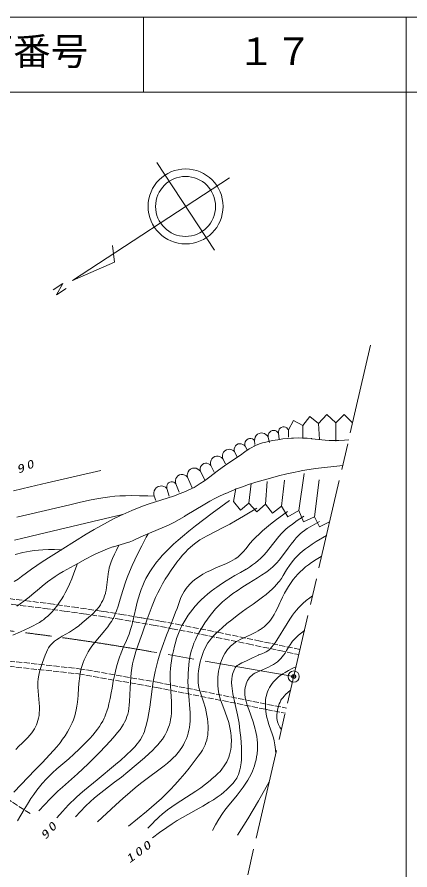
# Model space of a CAD drawing. Units: millimetres, scale not verified. Extents: x -66348 to 573652, y -123902 to 236098.
# Drawn here: x 420799 to 473152, y 122337 to 236098 of the extents above; entities that cross this region are included whole.
import ezdxf
from ezdxf.enums import TextEntityAlignment as Align

# ---------------------------------------------------------------- set-up
doc = ezdxf.new("R2010")
doc.units = ezdxf.units.MM
doc.header["$LTSCALE"] = 1000
doc.header["$PDMODE"] = 32
doc.header["$PDSIZE"] = 500
doc.linetypes.add('CHAIN', pattern=[18.5, 12, -1.5, 3.5, -1.5])
doc.linetypes.add('USER1', pattern=[1, 0.8, -0.2])
for name, color, linetype, lineweight in [('M-BGD', 7, 'Continuous', 13), ('M-BMK-LINE', 2, 'Continuous', 13), ('M-BMK-SRVR', 3, 'Continuous', 13), ('M-STR-STR2', 171, 'Continuous', 13), ('M-TTL', 2, 'Continuous', 13), ('M-TTL-BAND', 7, 'Continuous', 13), ('M-TTL-LINE', 7, 'Continuous', 13), ('M-TTL-TXT', 7, 'Continuous', 13)]:
    doc.layers.add(name, color=color, linetype=linetype, lineweight=lineweight)
doc.layers.add('M-OTRS', color=6, linetype='Continuous')
doc.styles.add('ＭＳ ゴシック', font='')
doc.styles.get('ＭＳ ゴシック').set_extended_font_data('MS Gothic')

# ---------------------------------------------------------------- blocks, each defined once
blk = doc.blocks.new('BUHIN9')
at = {"color": 6, "linetype": 'Continuous', "lineweight": 13}
for radius in [50, 1.5]:
    blk.add_circle((0, 0), radius, dxfattribs=at)
blk = doc.blocks.new('BUHIN5')
at = {"color": 7, "linetype": 'Continuous', "lineweight": 13}
blk.add_lwpolyline([(0, -1000), (230, -925), (425, -805), (645, -610), (765, -390), (840, -155), (840, 155), (765, 390), (645, 610), (425, 805), (230, 920), (0, 1000)], dxfattribs=at)
blk = doc.blocks.new('BUHIN6')
at = {"color": 7, "linetype": 'Continuous', "lineweight": 13}
blk.add_lwpolyline([(0, -2000), (2000, 0), (0, 2000)], dxfattribs=at)
blk = doc.blocks.new('BUHIN1')
at = {"color": 3, "linetype": 'Continuous', "lineweight": 13}
for radius in [750, 22.5]:
    blk.add_circle((0, 0), radius, dxfattribs=at)

msp = doc.modelspace()

# ---------------------------------------------------------------- linework, layer by layer
at = {"layer": 'M-BGD'}
for p, q in [((456958, 181051), (456990, 180068)), ((458900, 181608), (458900, 179912)), ((460987, 181906), (461099, 179763)), ((463279, 181980), (463261, 179521)), ((454265, 180037), (454423, 179371)), ((455627, 180607), (455723, 179783)), ((451191, 178864), (451476, 178389)), ((452459, 179625), (452490, 179086)), ((449765, 178135), (450114, 177406)), ((448212, 177184), (448592, 176487)), ((445233, 175505), (445835, 174364)), ((446628, 176297), (447071, 175410)), ((458330, 170262), (459042, 175211)), ((443490, 174744), (444124, 173318)), ((453892, 171138), (454121, 174147)), ((456044, 170872), (456444, 174338)), ((460444, 169424), (461073, 174384)), ((440765, 173223), (441050, 172209)), ((441938, 173857), (442413, 172716)), ((449645, 171462), (449931, 173195)), ((451702, 171252), (451988, 173900)), ((439086, 172178), (439276, 171607))]:
    msp.add_line(p, q, dxfattribs=at)
at = {"layer": 'M-BGD', "linetype": 'USER1'}
msp.add_line((422562, 129851), (407045, 139781), dxfattribs=at)
at = {"layer": 'M-BGD'}
for points in [[(420429, 160808), (420923, 161128), (421406, 161465), (422737, 162441), (423441, 162935), (424156, 163413), (426917, 165162), (428458, 166149), (430010, 167119), (431075, 167753), (431946, 168248), (432836, 168730), (433664, 169158), (434501, 169567), (435292, 169933), (436100, 170283), (436860, 170592), (437637, 170886), (438260, 171106), (441765, 172259), (442408, 172488), (443043, 172736), (443521, 172942), (443999, 173169), (444377, 173370), (444799, 173615), (445219, 173882), (445761, 174258), (446301, 174656), (447643, 175677), (448460, 176252), (449287, 176810), (450560, 177680), (451139, 178095), (451736, 178497), (452068, 178696), (452410, 178878), (452454, 178899), (452781, 179042), (453116, 179167), (453526, 179295), (453953, 179407), (454849, 179596), (455533, 179717), (456226, 179820), (456792, 179885), (457369, 179930), (457658, 179944), (458248, 179954), (458849, 179944), (459448, 179913), (460046, 179863), (460096, 179857), (461860, 179661), (462386, 179633), (462924, 179624), (463662, 179638), (464411, 179673), (464990, 179706)], [(420337, 172902), (422563, 173457), (424791, 173992), (431960, 175632)], [(420754, 157525), (421233, 157852), (421709, 158199), (422402, 158741), (423091, 159305), (423461, 159611), (424156, 160185), (424870, 160747), (425879, 161475), (426397, 161813), (426927, 162135), (428897, 163228), (429918, 163780), (430947, 164313), (431316, 164493), (431932, 164780), (432557, 165049), (433060, 165245), (433569, 165423), (433645, 165447), (434674, 165741), (435694, 166055), (435731, 166068), (436175, 166245), (436622, 166444), (437617, 166911), (440435, 168088), (441058, 168383), (441680, 168702), (442391, 169090), (443101, 169501), (443187, 169552), (445805, 171127), (446484, 171510), (447173, 171874), (447862, 172217), (448569, 172545), (448623, 172570), (449320, 172870), (450035, 173156), (450831, 173452), (451644, 173733), (452607, 174041), (453586, 174334), (454570, 174611), (455653, 174901), (456740, 175171), (457616, 175369), (458497, 175548), (458830, 175610), (459706, 175755), (460585, 175881), (461785, 176027), (462998, 176155), (464193, 176270)], [(420768, 169406), (427813, 171026), (429244, 171373), (430679, 171699), (431443, 171853), (432220, 171989), (433167, 172118), (433820, 172182), (434486, 172226), (435262, 172255), (436041, 172264), (437133, 172252), (438236, 172218), (439099, 172186)], [(420869, 128907), (421727, 130386), (422178, 131131), (422646, 131867), (423022, 132422), (423414, 132966), (423767, 133424), (424136, 133868), (424221, 133966), (424610, 134393), (425020, 134814), (425539, 135312), (426079, 135803), (427678, 137178), (428380, 137798), (429076, 138440), (430058, 139412), (430476, 139852), (430888, 140313), (431210, 140703), (431523, 141113), (431775, 141475), (432016, 141855), (432213, 142201), (432396, 142565), (432486, 142763), (432640, 143139), (432778, 143531), (432918, 143998), (433040, 144473), (433197, 145200), (433338, 145944), (433457, 146600), (433624, 147503), (433811, 148406), (433968, 149076), (434145, 149740), (434314, 150302), (434506, 150867), (434526, 150923), (434751, 151510), (435000, 152101), (435367, 152947), (435719, 153808), (435934, 154420), (436089, 154934), (436224, 155454), (436809, 158062), (436970, 158642), (437150, 159217), (437333, 159737), (437538, 160259), (437746, 160735), (437972, 161201), (438217, 161656), (438471, 162084), (438747, 162510), (439058, 162948), (439385, 163376), (439761, 163831), (440153, 164275), (440608, 164758), (441080, 165228), (441654, 165769), (442249, 166303), (442831, 166805), (443699, 167527), (444577, 168230), (445692, 169094), (446816, 169940), (449097, 171613)], [(420438, 166332), (421580, 166585), (423632, 167071), (430910, 168824), (434841, 169727)], [(423695, 130232), (424440, 131041), (425199, 131836), (425638, 132272), (426243, 132840), (426869, 133399), (428843, 135138), (429555, 135808), (430261, 136500), (431806, 138052), (432530, 138794), (433247, 139558), (433846, 140237), (434196, 140659), (434530, 141092), (434761, 141423), (434973, 141762), (435136, 142057), (435279, 142360), (435336, 142495), (435447, 142799), (435542, 143119), (435627, 143483), (435693, 143854), (435751, 144321), (435791, 144794), (435858, 146598), (435893, 147319), (435948, 148033), (436014, 148650), (436100, 149261), (436197, 149809), (436316, 150362), (436343, 150478), (436471, 150979), (436620, 151484), (436871, 152232), (437145, 152986), (437500, 153947), (438140, 155767), (438797, 157577), (439253, 158684), (439540, 159287), (439851, 159889), (440189, 160501), (440545, 161103), (440934, 161722), (441342, 162331), (441695, 162833), (442096, 163379), (442513, 163913), (442862, 164330), (443232, 164740), (443561, 165075), (443909, 165403), (444435, 165841), (444794, 166105), (445174, 166359), (445641, 166643), (446130, 166916), (448356, 168044), (449136, 168458), (449913, 168893), (450990, 169525), (452063, 170180), (452759, 170609)], [(426092, 129292), (426867, 130154), (427662, 131009), (428660, 131999), (429207, 132494), (429775, 132982), (431478, 134372), (433935, 136409), (434622, 136998), (435305, 137609), (436139, 138418), (436473, 138771), (436790, 139137), (437020, 139430), (437232, 139733), (437507, 140205), (437645, 140501), (437764, 140807), (437887, 141186), (437995, 141584), (438205, 142549), (438484, 144028), (438951, 147463), (439070, 148142), (439211, 148827), (439376, 149528), (439563, 150233), (439656, 150559), (439886, 151314), (440135, 152062), (440717, 153657), (441330, 155174), (441925, 156701), (442112, 157230), (442345, 157897), (442596, 158557), (442726, 158849), (442886, 159160), (443069, 159471), (443263, 159763), (443480, 160051), (443926, 160551), (444187, 160799), (444462, 161032), (444772, 161269), (445103, 161494), (445573, 161779), (446064, 162047), (446572, 162300), (447359, 162660), (448159, 163003), (448169, 163007), (448702, 163230), (449234, 163473), (449554, 163640), (449860, 163823), (450206, 164068), (450447, 164271), (450676, 164491), (450980, 164820), (451273, 165166), (451881, 165910), (452239, 166318), (452618, 166719), (453046, 167140), (453494, 167553), (454030, 168017), (454580, 168466), (455355, 169067), (456153, 169659), (456842, 170161)], [(428570, 129428), (429234, 130148), (429911, 130853), (430572, 131487), (431051, 131909), (431544, 132316), (433803, 134035), (434694, 134725), (435579, 135437), (436675, 136350), (437765, 137283), (437833, 137342), (438356, 137808), (438871, 138295), (439221, 138651), (439557, 139021), (439924, 139471), (440162, 139797), (440390, 140142), (440578, 140464), (440748, 140793), (440989, 141372), (441095, 141702), (441185, 142046), (441260, 142425), (441316, 142808), (441358, 143246), (441381, 143698), (441386, 144254), (441371, 144824), (441293, 146124), (441240, 146940), (441207, 147757), (441217, 148710), (441245, 149176), (441295, 149651), (441381, 150243), (441487, 150834), (441635, 151561), (441776, 152185), (441939, 152813), (442053, 153196), (442211, 153650), (442392, 154106), (442592, 154556), (442814, 155007), (443055, 155449), (443313, 155882), (443594, 156312), (443892, 156731), (444205, 157137), (444534, 157530), (444600, 157606), (444962, 157996), (445337, 158371), (445755, 158760), (446186, 159133), (446668, 159522), (447163, 159896), (447414, 160077), (448023, 160499), (448650, 160910), (449809, 161598), (450581, 162018), (451342, 162456), (451368, 162472), (451782, 162734), (452186, 163014), (452554, 163292), (452917, 163592), (453243, 163887), (453563, 164204), (453687, 164335), (454018, 164711), (454340, 165107), (455000, 165967), (455672, 166811), (456044, 167224), (456353, 167532), (456676, 167825), (457073, 168156), (457492, 168478), (458146, 168945), (458814, 169398), (458998, 169521)], [(431501, 128735), (433943, 131006), (434890, 131867), (435857, 132719), (436551, 133306), (437264, 133883), (437586, 134134), (440414, 136234), (440855, 136593), (441283, 136967), (441616, 137283), (441935, 137615), (442043, 137734), (442300, 138041), (442541, 138360), (442755, 138676), (442957, 139011), (443131, 139338), (443287, 139673), (443371, 139876), (443497, 140226), (443607, 140592), (443700, 140973), (443774, 141358), (443830, 141767), (443867, 142178), (443885, 142790), (443871, 143321), (443837, 143848), (443671, 145533), (443619, 146171), (443586, 146819), (443573, 147487), (443581, 148157), (443594, 148557), (443624, 149126), (443675, 149694), (443739, 150200), (443825, 150713), (443922, 151172), (444041, 151637), (444068, 151733), (444205, 152160), (444365, 152590), (444555, 153041), (444763, 153485), (445008, 153957), (445271, 154420), (445821, 155287), (446174, 155792), (446547, 156291), (446893, 156721), (447259, 157145), (447605, 157517), (447973, 157881), (448191, 158083), (448613, 158449), (449048, 158798), (449573, 159193), (450111, 159572), (450895, 160091), (451691, 160595), (452835, 161306), (453391, 161653), (453932, 162016), (454286, 162275), (454626, 162550), (454826, 162727), (455121, 163006), (455403, 163299), (455730, 163673), (456044, 164063), (456911, 165239), (457305, 165778), (457712, 166301), (457984, 166620), (458270, 166924), (458513, 167156), (458791, 167392), (459090, 167620), (459459, 167872), (459842, 168109), (461091, 168794)], [(420355, 132711), (423229, 135682), (424188, 136672), (425134, 137676), (425664, 138264), (426098, 138774), (426522, 139305), (426863, 139762), (427188, 140231), (427515, 140747), (427749, 141156), (427971, 141583), (428148, 141964), (428310, 142362), (428489, 142890), (428599, 143294), (428692, 143712), (428778, 144204), (428844, 144699), (428927, 145618), (428997, 146606), (429087, 147591), (429111, 147790), (429177, 148267), (429264, 148753), (429361, 149185), (429477, 149610), (429601, 149990), (429743, 150362), (429897, 150707), (430074, 151062), (430268, 151408), (430511, 151796), (430772, 152174), (431128, 152648), (431507, 153119), (432029, 153737), (432470, 154251), (432899, 154781), (433133, 155103), (433350, 155434), (433375, 155476), (433553, 155784), (433719, 156111), (433891, 156501), (434050, 156911), (434253, 157511), (434438, 158121), (434666, 158899), (434927, 159746), (435209, 160591), (435486, 161361), (435782, 162122), (436125, 162938), (436475, 163710), (436843, 164473), (437411, 165587), (438002, 166702), (438263, 167188)], [(435662, 128193), (436867, 129151), (438059, 130125), (439398, 131284), (440030, 131868), (440656, 132474), (441253, 133080), (441843, 133707), (442553, 134504), (443143, 135203), (443717, 135916), (444929, 137498), (445223, 137903), (445499, 138318), (445745, 138759), (445867, 139032), (445974, 139322), (446066, 139629), (446142, 139953), (446201, 140302), (446241, 140656), (446263, 141033), (446265, 141421), (446227, 142061), (446177, 142513), (446107, 142959), (446012, 143429), (445896, 143904), (445597, 144880), (445364, 145543), (445152, 146208), (445040, 146661), (444984, 146983), (444947, 147308), (444927, 147667), (444928, 148037), (444950, 148450), (444994, 148874), (445114, 149629), (445211, 150096), (445328, 150558), (445447, 150953), (445584, 151340), (445725, 151681), (445889, 152022), (446042, 152300), (446240, 152611), (446456, 152911), (446717, 153239), (446996, 153555), (447344, 153917), (447715, 154272), (448119, 154637), (448763, 155187), (449415, 155717), (450124, 156267), (450844, 156800), (451347, 157159), (452254, 157796), (453149, 158449), (453498, 158717), (453974, 159088), (454436, 159474), (454786, 159790), (455120, 160120), (455391, 160413), (455652, 160727), (455761, 160869), (456021, 161233), (456270, 161618), (456717, 162353), (457181, 163075), (457356, 163317), (457598, 163622), (457862, 163922), (458162, 164231), (458484, 164533), (458851, 164847), (459238, 165152), (459619, 165432), (460140, 165786), (460679, 166129), (462025, 166925)], [(420536, 164391), (421554, 164671), (422077, 164788), (422566, 164876), (423058, 164943), (423633, 164999), (424211, 165036), (424982, 165059), (425767, 165063), (426745, 165053)], [(420647, 138389), (421052, 138825), (421480, 139256), (422233, 140018), (422509, 140325), (422770, 140644), (422957, 140903), (423133, 141181), (423265, 141426), (423388, 141689), (423496, 141970), (423587, 142268), (423659, 142571), (423722, 142948), (423757, 143307), (423771, 143665), (423766, 144124), (423740, 144584), (423643, 145643), (423565, 146711), (423570, 147408), (423601, 147762), (423652, 148114), (423733, 148522), (423835, 148927), (423993, 149457), (424174, 149994), (424361, 150512), (424523, 150964), (424702, 151405), (424836, 151685), (424986, 151951), (425213, 152278), (425380, 152468), (425567, 152652), (425799, 152849), (426054, 153037), (426417, 153273), (426803, 153500), (427770, 154043), (428182, 154303), (428578, 154577), (429033, 154918), (429481, 155281), (430571, 156235), (430920, 156554), (431254, 156886), (431481, 157139), (431692, 157404), (431727, 157453), (431908, 157717), (432071, 157993), (432223, 158288), (432355, 158592), (432469, 158904), (432567, 159231), (432580, 159279), (432662, 159650), (432725, 160025), (432845, 161090), (432985, 162155), (433006, 162262), (433092, 162638), (433201, 163018), (433349, 163450), (433516, 163877), (433765, 164446), (434035, 165010), (434357, 165654)], [(438215, 127897), (438742, 128457), (439289, 129011), (439318, 129039), (439727, 129418), (440150, 129783), (440854, 130338), (441421, 130748), (442000, 131140), (444005, 132426), (444640, 132857), (445271, 133310), (445900, 133786), (446529, 134288), (446801, 134513), (447189, 134849), (447570, 135207), (447842, 135488), (448098, 135782), (448416, 136207), (448585, 136477), (448742, 136767), (448882, 137067), (449007, 137384), (449113, 137708), (449199, 138038), (449204, 138058), (449270, 138402), (449316, 138749), (449345, 139117), (449354, 139497), (449322, 140184), (449271, 140645), (449200, 141101), (449110, 141553), (449000, 141999), (448770, 142744), (448334, 143885), (447919, 145028), (447825, 145344), (447736, 145710), (447663, 146091), (447607, 146496), (447570, 146914), (447549, 147628), (447562, 148037), (447595, 148445), (447646, 148830), (447717, 149214), (447904, 149912), (448027, 150257), (448174, 150605), (448326, 150916), (448496, 151216), (448671, 151488), (448862, 151746), (449055, 151974), (449262, 152188), (449401, 152315), (449637, 152511), (449894, 152698), (450205, 152895), (450527, 153076), (451409, 153496), (452010, 153760), (452605, 154043), (452910, 154209), (453213, 154397), (453221, 154402), (453474, 154579), (453724, 154779), (453970, 155001), (454202, 155238), (454427, 155496), (454642, 155775), (454836, 156056), (455046, 156395), (455239, 156744), (455538, 157352), (455820, 157971), (455899, 158144), (456163, 158706), (456444, 159257), (456696, 159710), (456971, 160162), (457041, 160271), (457312, 160668), (457606, 161063), (457904, 161430), (458218, 161783), (458532, 162109), (458867, 162426), (459247, 162752), (459625, 163045), (460023, 163329), (460658, 163744), (461306, 164144), (461391, 164196)], [(420218, 153643), (421258, 154097), (422417, 154634), (422922, 154879), (423417, 155143), (423788, 155362), (424147, 155597), (424301, 155707), (424608, 155945), (424911, 156206), (425215, 156496), (425506, 156802), (425802, 157144), (426084, 157500), (426374, 157900), (426646, 158312), (426689, 158380), (426967, 158845), (427228, 159319), (427507, 159872), (427767, 160435), (428078, 161161), (428374, 161906), (428865, 163211)], [(438838, 126630), (439785, 127331), (440743, 128016), (441455, 128494), (442130, 128920), (442825, 129333), (444656, 130359), (445539, 130849), (446420, 131361), (446955, 131694), (447479, 132044), (447578, 132113), (447976, 132412), (448363, 132727), (448737, 133058), (449099, 133405), (449332, 133644), (449581, 133918), (449813, 134205), (450066, 134584), (450191, 134822), (450301, 135077), (450403, 135370), (450486, 135671), (450564, 136037), (450624, 136417), (450645, 136588), (450689, 137072), (450713, 137565), (450718, 138115), (450702, 138674), (450601, 140017), (450500, 140955), (450378, 141895), (450178, 143023), (449855, 144421), (449552, 145825), (449443, 146519), (449409, 146893), (449395, 147280), (449421, 147855), (449456, 148143), (449514, 148440), (449580, 148679), (449664, 148909), (449754, 149099), (449861, 149275), (450005, 149457), (450145, 149590), (450299, 149709), (450517, 149845), (450750, 149966), (451358, 150238), (452159, 150635), (452955, 151006), (452983, 151017), (453410, 151172), (453834, 151348), (454008, 151440), (454197, 151563), (454375, 151702), (454564, 151877), (454748, 152076), (454965, 152345), (455174, 152638), (455410, 152999), (456791, 155226), (457139, 155773), (457506, 156311), (457780, 156680), (458069, 157036), (458260, 157252), (458559, 157559), (458878, 157860), (459341, 158257), (459825, 158647), (460165, 158914)], [(446823, 127607), (447245, 128369), (447683, 129118), (448155, 129845), (448495, 130313), (448857, 130776), (450120, 132312), (450526, 132831), (450922, 133370), (451276, 133891), (451531, 134299), (451774, 134726), (451976, 135119), (452163, 135529), (452433, 136242), (452545, 136625), (452641, 137023), (452717, 137426), (452773, 137832), (452818, 138400), (452829, 138842), (452819, 139283), (452789, 139713), (452739, 140140), (452673, 140544), (452585, 140953), (452548, 141098), (452411, 141596), (452253, 142097), (451662, 143718), (451500, 144170), (451355, 144636), (451273, 144964), (451210, 145297), (451161, 145799), (451156, 146089), (451173, 146382), (451207, 146652), (451263, 146927), (451330, 147165), (451419, 147403), (451513, 147601), (451627, 147795), (451777, 147996), (451920, 148150), (452077, 148289), (452270, 148432), (452486, 148567), (452786, 148724), (453112, 148871), (454321, 149383), (454638, 149542), (454950, 149722), (455230, 149906), (455496, 150104), (455730, 150304), (455957, 150525), (456325, 150963), (456530, 151266), (456725, 151592), (456990, 152052), (457275, 152508), (457327, 152581), (457525, 152841), (457740, 153087), (458019, 153371), (458320, 153649), (459094, 154296)], [(455267, 137808), (455217, 138416), (455147, 139029), (455053, 139556), (454952, 139961), (454832, 140362), (454359, 141753), (454222, 142211), (454103, 142684), (454016, 143104), (453949, 143531), (453935, 143641), (453902, 144001), (453888, 144363), (453894, 144694), (453921, 145024), (453965, 145322), (454030, 145625), (454090, 145838), (454185, 146113), (454304, 146390), (454442, 146660), (454603, 146929), (454781, 147187), (454975, 147433), (455361, 147841), (455608, 148059), (455874, 148267), (456194, 148488), (456526, 148692), (456992, 148948), (457470, 149189), (457963, 149426)], [(456021, 141058), (455828, 141391), (455655, 141730), (455515, 142100), (455465, 142310), (455432, 142535), (455418, 142783), (455424, 143045), (455452, 143339), (455503, 143642), (455554, 143872), (455636, 144176), (455740, 144480), (455845, 144727), (455968, 144963), (456055, 145105), (456204, 145314), (456376, 145518), (456619, 145769), (456887, 146015), (457242, 146319)], [(450159, 126955), (451546, 129152), (452263, 130340), (452967, 131547), (454401, 134075)]]:
    msp.add_lwpolyline(points, dxfattribs=at)
at = {"layer": 'M-BMK-LINE', "linetype": 'CHAIN'}
for p, q in [((467919, 192323), (449131, 111368)), ((457663, 148131), (438725, 151448))]:
    msp.add_line(p, q, dxfattribs=at)
msp.add_arc((378337, -193303), 350000, 80.06451, 90.33603, dxfattribs=at)
at = {"layer": 'M-BMK-SRVR'}
for p, q in [((439418, 216693), (447091, 204983)), ((428199, 200972), (449109, 214674)), ((433765, 203424), (433506, 205645)), ((428199, 200972), (433765, 203424)), ((426914, 200567), (425623, 199711)), ((426059, 199048), (426914, 200567)), ((427349, 199894), (426059, 199048))]:
    msp.add_line(p, q, dxfattribs=at)
for radius in [5000, 4000]:
    msp.add_circle((443254, 210838), radius, dxfattribs=at)
at = {"layer": 'M-OTRS'}
msp.add_point((457663, 148131), dxfattribs=at)
at = {"layer": 'M-STR-STR2', "linetype": 'USER1'}
for p, q in [((398822, 152477), (429078, 149182)), ((398770, 151778), (428980, 148489)), ((429078, 149182), (439473, 147372)), ((428980, 148489), (439344, 146684)), ((439473, 147372), (456687, 143925)), ((439344, 146684), (456549, 143238))]:
    msp.add_line(p, q, dxfattribs=at)
for points in [[(416022, 158267), (420241, 157755), (424457, 157223), (427063, 156875), (429666, 156507), (431909, 156170), (434169, 155809), (436425, 155429), (438934, 154984), (441450, 154518), (444405, 153948), (447357, 153358), (451588, 152485), (455826, 151590), (458341, 151055)], [(458487, 151739), (453215, 152858), (447935, 153954), (442645, 155003), (440034, 155494), (437409, 155968), (437340, 155980), (435025, 156377), (432697, 156755), (432016, 156862), (428839, 157333), (425657, 157771), (422474, 158182), (419290, 158576), (416106, 158962)]]:
    msp.add_lwpolyline(points, dxfattribs=at)
at = {"layer": 'M-TTL'}
msp.add_line((573652, 236098), (-66348, 236098), dxfattribs=at)
at = {"layer": 'M-TTL-BAND'}
msp.add_line((472652, -123902), (472652, 226098), dxfattribs=at)
at = {"layer": 'M-TTL-LINE'}
for p, q in [((437649, 236098), (437649, 226098)), ((472652, 236098), (472652, 226098)), ((-66348, 226098), (573652, 226098))]:
    msp.add_line(p, q, dxfattribs=at)

# ---------------------------------------------------------------- block references
at = {"layer": 'M-BGD'}
for name, p, xscale, yscale, rotation in [('BUHIN6', (457929, 181329), 0.5049929, 0.5049929, 106.01123), ('BUHIN6', (459944, 181757), 0.5270831, 0.5270831, 98.1301), ('BUHIN6', (462133, 181943), 0.5733354, 0.5733354, 91.86262), ('BUHIN6', (464398, 181976), 0.559239, 0.559239, 89.77421), ('BUHIN5', (454946, 180322), 0.7386125, 0.7386125, 112.71441), ('BUHIN5', (456293, 180829), 0.7014792, 0.7014792, 108.43495), ('BUHIN5', (451825, 179244), 0.7391222, 0.7391222, 120.96376), ('BUHIN5', (453362, 179831), 0.9263451, 0.9263451, 102.8477), ('BUHIN5', (448989, 177660), 0.9103524, 0.9103524, 121.47684), ('BUHIN5', (450478, 178500), 0.8007505, 0.8007505, 117.07208), ('BUHIN5', (447420, 176741), 0.9080053, 0.9080053, 119.24883), ('BUHIN5', (445930, 175901), 0.8018471, 0.8018471, 119.60445), ('BUHIN5', (442714, 174301), 0.8942141, 0.8942141, 119.74488), ('BUHIN5', (444362, 175125), 0.9508201, 0.9508201, 113.57471), ('BUHIN5', (441351, 173540), 0.6664241, 0.6664241, 118.39302), ('BUHIN5', (439925, 172700), 0.9892538, 0.9892538, 121.90811), ('BUHIN6', (450674, 171357), 0.516894, 0.516894, 264.18437), ('BUHIN6', (452797, 171195), 0.5483083, 0.5483083, 267.01336), ('BUHIN6', (454968, 171005), 0.5421544, 0.5421544, 262.9374), ('BUHIN6', (457187, 170567), 0.5913372, 0.5913372, 255.06858), ('BUHIN6', (459387, 169843), 0.5685266, 0.5685266, 248.3768), ('BUHIN6', (461448, 169097), 0.5280907, 0.5280907, 251.96426)]:
    msp.add_blockref(name, p, dxfattribs=dict(at, xscale=xscale, yscale=yscale, rotation=rotation))
at = {"layer": 'M-BMK-SRVR'}
msp.add_blockref('BUHIN1', (457663, 148131), dxfattribs=at)
at = {"layer": 'M-OTRS'}
msp.add_blockref('BUHIN9', (457663, 148131), dxfattribs=at)

# ---------------------------------------------------------------- texts
at = {"layer": 'M-BGD', "char_height": 1100, "attachment_point": 7, "style": 'ＭＳ ゴシック'}
for s, insert, rotation in [('\\T1.33;\\W1.35;\\Q15;90', (420976, 175162), 22.4), ('\\T1.33;\\W1.35;\\Q15;90', (424610, 126301), 48.2), ('\\T1.33;\\W1.35;\\Q15;100', (435805, 123174), 36.7)]:
    msp.add_mtext(s, dxfattribs=dict(at, insert=insert, rotation=rotation))
at = {"layer": 'M-TTL-TXT', "style": 'ＭＳ ゴシック'}
for s, p in [('図面番号', (410274, 228598)), ('１７', (450149, 228598))]:
    msp.add_text(s, height=3666, dxfattribs=at).set_placement(p, align=Align.BOTTOM_LEFT)

doc.saveas('drawing.dxf')
